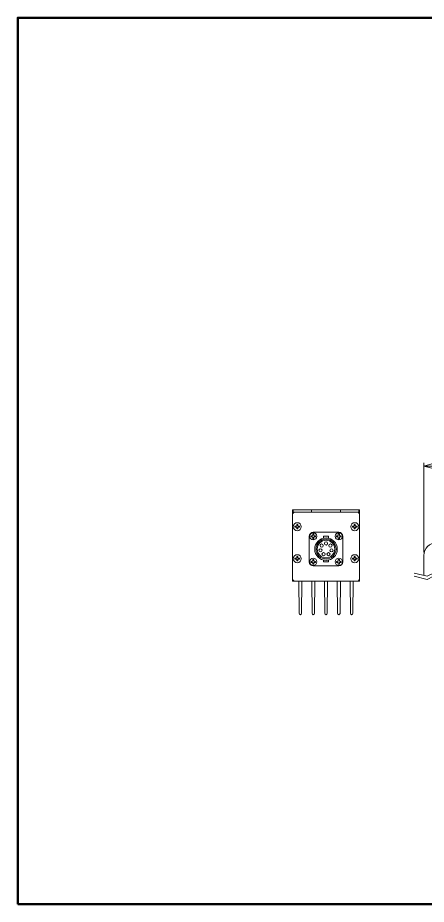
# Model space of a CAD drawing. Header units: millimetres. Extents: x 8 to 774, y 1 to 562.
# Drawn here: x 8 to 263, y 8 to 562 of the extents above; entities that cross this region are included whole.
import ezdxf

# ---------------------------------------------------------------- set-up
doc = ezdxf.new("R2010")
doc.units = ezdxf.units.MM
doc.layers.get('0').update_dxf_attribs({"lineweight": 9})
doc.layers.get('Defpoints').update_dxf_attribs({"lineweight": 9})
for name, color, linetype, lineweight in [('2KD_寸法1', 7, 'Continuous', 15), ('2KD_寸法１', 7, 'Continuous', 15), ('2KD_寸法１ @ 2', 7, 'Continuous', 15), ('AUX', 7, 'Continuous', 40)]:
    doc.layers.add(name, color=color, linetype=linetype, lineweight=lineweight)
doc.styles.get("Standard").update_dxf_attribs({"font": 'simplex.shx', "width": 0.8, "bigfont": 'extfont.shx'})
doc.dimstyles.new('KD-STD', dxfattribs={"dimscale": 0, "dimtxt": 2.5, "dimasz": 2.5, "dimexe": 1, "dimexo": 1, "dimgap": 1, "dimtad": 1, "dimdsep": 46, "dimtxsty": 'Standard', "dimblk": 'OPEN30', "dimcen": 0, "dimadec": 0, "dimazin": 0, "dimtfac": 1, "dimtmove": 0, "dimatfit": 3, "dimldrblk": 'OPEN30', "dimfxl": 1, "dimtfill": 1, "dimtolj": 1, "dimtzin": 0, "dimlwd": 15, "dimlwe": 15, "dimarcsym": 0})

# ---------------------------------------------------------------- blocks, each defined once
blk = doc.blocks.new('_Open30')
at = {"lineweight": -2}
for p, q in [((-1, 0.27), (0, 0)), ((0, 0), (-1, -0.27)), ((0, 0), (-1, 0))]:
    blk.add_line(p, q, dxfattribs=at)
blk = doc.blocks.new('*D37')
at = {"layer": '2KD_寸法１', "color": 0, "lineweight": 15}
for p, q in [((261.93, 227.96), (261.93, 283.87)), ((331.93, 256.56), (331.93, 283.87)), ((326.93, 281.87), (266.93, 281.87))]:
    blk.add_line(p, q, dxfattribs=at)
at = {"layer": 'Defpoints', "color": 0}
for p in [(261.93, 281.87), (331.93, 254.56), (261.93, 225.96)]:
    blk.add_point(p, dxfattribs=at)
at = {"layer": '2KD_寸法１', "color": 0, "lineweight": 15, "xscale": 5, "yscale": 5, "zscale": 5, "rotation": 180}
blk.add_blockref('_Open30', (261.93, 281.87), dxfattribs=at)
at = {"layer": '2KD_寸法１', "color": 0, "lineweight": 15, "xscale": 5, "yscale": 5, "zscale": 5}
blk.add_blockref('_Open30', (331.93, 281.87), dxfattribs=at)
at = {"layer": '2KD_寸法１', "color": 0, "insert": (296.93, 286.37), "char_height": 5, "attachment_point": 5, "bg_fill": 3, "box_fill_scale": 1.1, "bg_fill_color": 9, "bg_fill_true_color": 13158600, "bg_fill_transparency": 4391398}
blk.add_mtext('\\A1;MAX75', dxfattribs=at)
blk = doc.blocks.new('A$C42D4468F')
for p, q in [((-21, 0), (21, 0)), ((-21, -1.6), (-21, 0)), ((-20.5, 0), (-20.5, -1.6)), ((-9, 0), (9, 0)), ((-9, -1.6), (-9, 0)), ((9, 0), (9, -1.6)), ((20.5, 0), (20.5, -1.6)), ((21, 0), (21, -1.6)), ((-21, -2.6), (-20, -1.6)), ((21, -1.6), (-21, -1.6)), ((-21, -1.6), (-21, -2.6)), ((-21, -2.6), (-21, -43.6)), ((20, -1.6), (-20, -1.6)), ((9, -1.6), (-9, -1.6)), ((20, -1.6), (21, -2.6)), ((21, -2.6), (21, -1.6)), ((21, -43.6), (21, -2.6)), ((-19.4, -10.2889), (-19.4, -10.9111)), ((-18.7778, -10.2889), (-19.4, -10.2889)), ((-19.4, -10.9111), (-18.7778, -10.9111)), ((-18.3111, -9.8222), (-18.3111, -9.2)), ((-18.3111, -9.2), (-17.6889, -9.2)), ((-17.6889, -9.2), (-17.6889, -9.8222)), ((-17.2222, -10.2889), (-16.6, -10.2889)), ((-16.6, -10.9111), (-17.2222, -10.9111)), ((-16.6, -10.2889), (-16.6, -10.9111)), ((16.6, -10.2889), (16.6, -10.9111)), ((17.2222, -10.2889), (16.6, -10.2889)), ((16.6, -10.9111), (17.2222, -10.9111)), ((17.6889, -9.8222), (17.6889, -9.2)), ((17.6889, -9.2), (18.3111, -9.2)), ((18.3111, -9.2), (18.3111, -9.8222)), ((18.7778, -10.2889), (19.4, -10.2889)), ((19.4, -10.9111), (18.7778, -10.9111)), ((19.4, -10.2889), (19.4, -10.9111)), ((-18.3111, -11.3778), (-18.3111, -12)), ((-17.6889, -12), (-18.3111, -12)), ((-17.6889, -11.3778), (-17.6889, -12)), ((-10.5, -16.6), (-10.5, -32.6)), ((-9.5, -16.2667), (-9.5, -16.9333)), ((-8.8333, -16.2667), (-9.5, -16.2667)), ((-8.3333, -15.1), (-7.6667, -15.1)), ((-8.3333, -15.7667), (-8.3333, -15.1)), ((8, -14.1), (-8, -14.1)), ((-7.6667, -15.1), (-7.6667, -15.7667)), ((-7.1667, -16.2667), (-6.5, -16.2667)), ((-6.5, -16.2667), (-6.5, -16.9333)), ((-1.5, -16.6), (1.5, -16.6)), ((-1.5, -17.7), (-1.5, -16.6)), ((1.5, -17.7), (1.5, -16.6)), ((6.5, -16.2667), (6.5, -16.9333)), ((7.1667, -16.2667), (6.5, -16.2667)), ((7.6667, -15.1), (8.3333, -15.1)), ((7.6667, -15.7667), (7.6667, -15.1)), ((8.3333, -15.1), (8.3333, -15.7667)), ((8.8333, -16.2667), (9.5, -16.2667)), ((9.5, -16.2667), (9.5, -16.9333)), ((10.5, -32.6), (10.5, -16.6)), ((17.6889, -11.3778), (17.6889, -12)), ((18.3111, -12), (17.6889, -12)), ((18.3111, -11.3778), (18.3111, -12)), ((-9.5, -16.9333), (-8.8333, -16.9333)), ((-8.3333, -17.4333), (-8.3333, -18.1)), ((-7.6667, -18.1), (-8.3333, -18.1)), ((-7.6667, -17.4333), (-7.6667, -18.1)), ((-6.5, -16.9333), (-7.1667, -16.9333)), ((6.5, -16.9333), (7.1667, -16.9333)), ((7.6667, -17.4333), (7.6667, -18.1)), ((8.3333, -18.1), (7.6667, -18.1)), ((8.3333, -17.4333), (8.3333, -18.1)), ((9.5, -16.9333), (8.8333, -16.9333)), ((-19.4, -30.2889), (-19.4, -30.9111)), ((-18.7778, -30.2889), (-19.4, -30.2889)), ((-19.4, -30.9111), (-18.7778, -30.9111)), ((-18.3111, -29.8222), (-18.3111, -29.2)), ((-18.3111, -29.2), (-17.6889, -29.2)), ((-18.3111, -31.3778), (-18.3111, -32)), ((-17.6889, -32), (-18.3111, -32)), ((-17.6889, -29.2), (-17.6889, -29.8222)), ((-17.6889, -31.3778), (-17.6889, -32)), ((-17.2222, -30.2889), (-16.6, -30.2889)), ((-16.6, -30.9111), (-17.2222, -30.9111)), ((-16.6, -30.2889), (-16.6, -30.9111)), ((-9.5, -32.2667), (-9.5, -32.9333)), ((-8.8333, -32.2667), (-9.5, -32.2667)), ((-9.5, -32.9333), (-8.8333, -32.9333)), ((-8.3333, -31.1), (-7.6667, -31.1)), ((-8.3333, -31.7667), (-8.3333, -31.1)), ((-7.6667, -31.1), (-7.6667, -31.7667)), ((-7.1667, -32.2667), (-6.5, -32.2667)), ((-6.5, -32.9333), (-7.1667, -32.9333)), ((-6.5, -32.2667), (-6.5, -32.9333)), ((-1.5, -31.5), (-1.5, -32.6)), ((1.5, -32.6), (-1.5, -32.6)), ((1.5, -31.5), (1.5, -32.6)), ((6.5, -32.2667), (6.5, -32.9333)), ((7.1667, -32.2667), (6.5, -32.2667)), ((6.5, -32.9333), (7.1667, -32.9333)), ((7.6667, -31.1), (8.3333, -31.1)), ((7.6667, -31.7667), (7.6667, -31.1)), ((8.3333, -31.1), (8.3333, -31.7667)), ((8.8333, -32.2667), (9.5, -32.2667)), ((9.5, -32.9333), (8.8333, -32.9333)), ((9.5, -32.2667), (9.5, -32.9333)), ((16.6, -30.2889), (16.6, -30.9111)), ((17.2222, -30.2889), (16.6, -30.2889)), ((16.6, -30.9111), (17.2222, -30.9111)), ((17.6889, -29.8222), (17.6889, -29.2)), ((17.6889, -29.2), (18.3111, -29.2)), ((17.6889, -31.3778), (17.6889, -32)), ((18.3111, -32), (17.6889, -32)), ((18.3111, -29.2), (18.3111, -29.8222)), ((18.3111, -31.3778), (18.3111, -32)), ((18.7778, -30.2889), (19.4, -30.2889)), ((19.4, -30.9111), (18.7778, -30.9111)), ((19.4, -30.2889), (19.4, -30.9111)), ((-8.3333, -33.4333), (-8.3333, -34.1)), ((-7.6667, -34.1), (-8.3333, -34.1)), ((-8, -35.1), (8, -35.1)), ((-7.6667, -33.4333), (-7.6667, -34.1)), ((7.6667, -33.4333), (7.6667, -34.1)), ((8.3333, -34.1), (7.6667, -34.1)), ((8.3333, -33.4333), (8.3333, -34.1)), ((-21, -43.6), (-20, -44.6)), ((-21, -43.6), (-21, -44.6)), ((20, -44.6), (21, -43.6)), ((21, -44.6), (21, -43.6)), ((-20, -44.6), (-21, -44.6)), ((-20, -44.6), (20, -44.6)), ((-16.9581, -44.5998), (-16.75, -64.85)), ((-15.0419, -44.5998), (-15.25, -64.85)), ((-8.9581, -44.5998), (-8.75, -64.85)), ((-7.0419, -44.5998), (-7.25, -64.85)), ((-0.9581, -44.5998), (-0.75, -64.85)), ((0.9581, -44.5998), (0.75, -64.85)), ((7.0419, -44.5998), (7.25, -64.85)), ((8.9581, -44.5998), (8.75, -64.85)), ((15.0419, -44.5998), (15.25, -64.85)), ((16.9581, -44.6001), (16.75, -64.85)), ((20, -44.6), (21, -44.6))]:
    blk.add_line(p, q)
for points in [[(-18.7778, -10.2889), (-18.6967, -10.2818), (-18.6182, -10.2607), (-18.5444, -10.2264), (-18.4778, -10.1797), (-18.4203, -10.1222), (-18.3736, -10.0556), (-18.3393, -9.9818), (-18.3182, -9.9033), (-18.3111, -9.8222)], [(-18.3111, -11.3778), (-18.3182, -11.2967), (-18.3393, -11.2182), (-18.3736, -11.1444), (-18.4203, -11.0778), (-18.4778, -11.0203), (-18.5444, -10.9736), (-18.6182, -10.9393), (-18.6967, -10.9182), (-18.7778, -10.9111)], [(-17.6889, -9.8222), (-17.6818, -9.9033), (-17.6607, -9.9818), (-17.6264, -10.0556), (-17.5797, -10.1222), (-17.5222, -10.1797), (-17.4556, -10.2264), (-17.3818, -10.2607), (-17.3033, -10.2818), (-17.2222, -10.2889)], [(-17.2222, -10.9111), (-17.3033, -10.9182), (-17.3818, -10.9393), (-17.4556, -10.9736), (-17.5222, -11.0203), (-17.5797, -11.0778), (-17.6264, -11.1444), (-17.6607, -11.2182), (-17.6818, -11.2967), (-17.6889, -11.3778)], [(17.2222, -10.2889), (17.3033, -10.2818), (17.3818, -10.2607), (17.4556, -10.2264), (17.5222, -10.1797), (17.5797, -10.1222), (17.6264, -10.0556), (17.6607, -9.9818), (17.6818, -9.9033), (17.6889, -9.8222)], [(17.6889, -11.3778), (17.6818, -11.2967), (17.6607, -11.2182), (17.6264, -11.1444), (17.5797, -11.0778), (17.5222, -11.0203), (17.4556, -10.9736), (17.3818, -10.9393), (17.3033, -10.9182), (17.2222, -10.9111)], [(18.3111, -9.8222), (18.3182, -9.9033), (18.3393, -9.9818), (18.3736, -10.0556), (18.4203, -10.1222), (18.4778, -10.1797), (18.5444, -10.2264), (18.6182, -10.2607), (18.6967, -10.2818), (18.7778, -10.2889)], [(18.7778, -10.9111), (18.6967, -10.9182), (18.6182, -10.9393), (18.5444, -10.9736), (18.4778, -11.0203), (18.4203, -11.0778), (18.3736, -11.1444), (18.3393, -11.2182), (18.3182, -11.2967), (18.3111, -11.3778)], [(-8.8333, -16.2667), (-8.7465, -16.2591), (-8.6623, -16.2365), (-8.5833, -16.1997), (-8.5119, -16.1497), (-8.4503, -16.0881), (-8.4003, -16.0167), (-8.3635, -15.9377), (-8.3409, -15.8535), (-8.3333, -15.7667)], [(-7.6667, -15.7667), (-7.6591, -15.8535), (-7.6365, -15.9377), (-7.5997, -16.0167), (-7.5497, -16.0881), (-7.4881, -16.1497), (-7.4167, -16.1997), (-7.3377, -16.2365), (-7.2535, -16.2591), (-7.1667, -16.2667)], [(7.1667, -16.2667), (7.2535, -16.2591), (7.3377, -16.2365), (7.4167, -16.1997), (7.4881, -16.1497), (7.5497, -16.0881), (7.5997, -16.0167), (7.6365, -15.9377), (7.6591, -15.8535), (7.6667, -15.7667)], [(8.3333, -15.7667), (8.3409, -15.8535), (8.3635, -15.9377), (8.4003, -16.0167), (8.4503, -16.0881), (8.5119, -16.1497), (8.5833, -16.1997), (8.6623, -16.2365), (8.7465, -16.2591), (8.8333, -16.2667)], [(-8.3333, -17.4333), (-8.3409, -17.3465), (-8.3635, -17.2623), (-8.4003, -17.1833), (-8.4503, -17.1119), (-8.5119, -17.0503), (-8.5833, -17.0003), (-8.6623, -16.9635), (-8.7465, -16.9409), (-8.8333, -16.9333)], [(-7.1667, -16.9333), (-7.2535, -16.9409), (-7.3377, -16.9635), (-7.4167, -17.0003), (-7.4881, -17.0503), (-7.5497, -17.1119), (-7.5997, -17.1833), (-7.6365, -17.2623), (-7.6591, -17.3465), (-7.6667, -17.4333)], [(7.6667, -17.4333), (7.6591, -17.3465), (7.6365, -17.2623), (7.5997, -17.1833), (7.5497, -17.1119), (7.4881, -17.0503), (7.4167, -17.0003), (7.3377, -16.9635), (7.2535, -16.9409), (7.1667, -16.9333)], [(8.8333, -16.9333), (8.7465, -16.9409), (8.6623, -16.9635), (8.5833, -17.0003), (8.5119, -17.0503), (8.4503, -17.1119), (8.4003, -17.1833), (8.3635, -17.2623), (8.3409, -17.3465), (8.3333, -17.4333)], [(-18.7778, -30.2889), (-18.6967, -30.2818), (-18.6182, -30.2607), (-18.5444, -30.2264), (-18.4778, -30.1797), (-18.4203, -30.1222), (-18.3736, -30.0556), (-18.3393, -29.9818), (-18.3182, -29.9033), (-18.3111, -29.8222)], [(-18.3111, -31.3778), (-18.3182, -31.2967), (-18.3393, -31.2182), (-18.3736, -31.1444), (-18.4203, -31.0778), (-18.4778, -31.0203), (-18.5444, -30.9736), (-18.6182, -30.9393), (-18.6967, -30.9182), (-18.7778, -30.9111)], [(-17.6889, -29.8222), (-17.6818, -29.9033), (-17.6607, -29.9818), (-17.6264, -30.0556), (-17.5797, -30.1222), (-17.5222, -30.1797), (-17.4556, -30.2264), (-17.3818, -30.2607), (-17.3033, -30.2818), (-17.2222, -30.2889)], [(-17.2222, -30.9111), (-17.3033, -30.9182), (-17.3818, -30.9393), (-17.4556, -30.9736), (-17.5222, -31.0203), (-17.5797, -31.0778), (-17.6264, -31.1444), (-17.6607, -31.2182), (-17.6818, -31.2967), (-17.6889, -31.3778)], [(-8.8333, -32.2667), (-8.7465, -32.2591), (-8.6623, -32.2365), (-8.5833, -32.1997), (-8.5119, -32.1497), (-8.4503, -32.0881), (-8.4003, -32.0167), (-8.3635, -31.9377), (-8.3409, -31.8535), (-8.3333, -31.7667)], [(-8.3333, -33.4333), (-8.3409, -33.3465), (-8.3635, -33.2623), (-8.4003, -33.1833), (-8.4503, -33.1119), (-8.5119, -33.0503), (-8.5833, -33.0003), (-8.6623, -32.9635), (-8.7465, -32.9409), (-8.8333, -32.9333)], [(-7.6667, -31.7667), (-7.6591, -31.8535), (-7.6365, -31.9377), (-7.5997, -32.0167), (-7.5497, -32.0881), (-7.4881, -32.1497), (-7.4167, -32.1997), (-7.3377, -32.2365), (-7.2535, -32.2591), (-7.1667, -32.2667)], [(-7.1667, -32.9333), (-7.2535, -32.9409), (-7.3377, -32.9635), (-7.4167, -33.0003), (-7.4881, -33.0503), (-7.5497, -33.1119), (-7.5997, -33.1833), (-7.6365, -33.2623), (-7.6591, -33.3465), (-7.6667, -33.4333)], [(7.1667, -32.2667), (7.2535, -32.2591), (7.3377, -32.2365), (7.4167, -32.1997), (7.4881, -32.1497), (7.5497, -32.0881), (7.5997, -32.0167), (7.6365, -31.9377), (7.6591, -31.8535), (7.6667, -31.7667)], [(7.6667, -33.4333), (7.6591, -33.3465), (7.6365, -33.2623), (7.5997, -33.1833), (7.5497, -33.1119), (7.4881, -33.0503), (7.4167, -33.0003), (7.3377, -32.9635), (7.2535, -32.9409), (7.1667, -32.9333)], [(8.3333, -31.7667), (8.3409, -31.8535), (8.3635, -31.9377), (8.4003, -32.0167), (8.4503, -32.0881), (8.5119, -32.1497), (8.5833, -32.1997), (8.6623, -32.2365), (8.7465, -32.2591), (8.8333, -32.2667)], [(8.8333, -32.9333), (8.7465, -32.9409), (8.6623, -32.9635), (8.5833, -33.0003), (8.5119, -33.0503), (8.4503, -33.1119), (8.4003, -33.1833), (8.3635, -33.2623), (8.3409, -33.3465), (8.3333, -33.4333)], [(17.2222, -30.2889), (17.3033, -30.2818), (17.3818, -30.2607), (17.4556, -30.2264), (17.5222, -30.1797), (17.5797, -30.1222), (17.6264, -30.0556), (17.6607, -29.9818), (17.6818, -29.9033), (17.6889, -29.8222)], [(17.6889, -31.3778), (17.6818, -31.2967), (17.6607, -31.2182), (17.6264, -31.1444), (17.5797, -31.0778), (17.5222, -31.0203), (17.4556, -30.9736), (17.3818, -30.9393), (17.3033, -30.9182), (17.2222, -30.9111)], [(18.3111, -29.8222), (18.3182, -29.9033), (18.3393, -29.9818), (18.3736, -30.0556), (18.4203, -30.1222), (18.4778, -30.1797), (18.5444, -30.2264), (18.6182, -30.2607), (18.6967, -30.2818), (18.7778, -30.2889)], [(18.7778, -30.9111), (18.6967, -30.9182), (18.6182, -30.9393), (18.5444, -30.9736), (18.4778, -31.0203), (18.4203, -31.0778), (18.3736, -31.1444), (18.3393, -31.2182), (18.3182, -31.2967), (18.3111, -31.3778)]]:
    blk.add_lwpolyline(points)
for centre, radius in [((-18, -10.6), 2.5), ((18, -10.6), 2.5), ((-8, -16.6), 2.25), ((8, -16.6), 2.25), ((0, -24.6), 7.05), ((0, -24.6), 6.25), ((0, -24.6), 5.5), ((-2.7631, -22.3942), 1), ((0, -21.0644), 1), ((0, -21.0644), 1), ((2.7708, -22.4039), 1), ((-3.4478, -25.3833), 1), ((-1.5388, -27.7832), 1), ((1.5277, -27.7885), 1), ((3.445, -25.3953), 1), ((-18, -30.6), 2.5), ((-8, -32.6), 2.25), ((8, -32.6), 2.25), ((18, -30.6), 2.5)]:
    blk.add_circle(centre, radius)
for centre, radius, start, end in [((-8, -16.6), 2.5, 90, 180), ((8, -16.6), 2.5, 0, 90), ((-8, -32.6), 2.5, 180, 270), ((8, -32.6), 2.5, 270, 0), ((-16, -64.85), 0.75, 180, 0), ((-8, -64.85), 0.75, 180, 0), ((0, -64.85), 0.75, 180, 0), ((8, -64.85), 0.75, 180, 0), ((16, -64.85), 0.75, 180, 0)]:
    blk.add_arc(centre, radius, start, end)
blk = doc.blocks.new('A$C6224417A')
at = {"layer": '2KD_寸法1'}
for p, q in [((4, 0), (4, 8)), ((0, 4), (8, 4))]:
    blk.add_line(p, q, dxfattribs=at)
blk = doc.blocks.new('A$C5FB23B9D')
for p, q in [((-2, 64), (-2, 65.6)), ((-2, 65.6), (212, 65.6)), ((-2, 64), (0, 64)), ((-2, 64), (-2, 21)), ((212, 64), (-2, 64)), ((-2, 63), (0, 63)), ((-1.5, 65.6), (-1.5, 64)), ((0, 63), (1, 64)), ((0, 62), (0, 64)), ((0, 63), (0, 22)), ((0, 21), (0, 62)), ((209, 64), (1, 64)), ((22, 64), (22, 65.6)), ((22, 65.6), (208, 65.6)), ((208, 64), (22, 64)), ((208, 65.6), (208, 64)), ((209, 64), (210, 63)), ((210, 64), (212, 64)), ((210, 64), (210, 21)), ((210, 22), (210, 63)), ((210, 63), (212, 63)), ((211.5, 65.6), (211.5, 64)), ((212, 65.6), (212, 64)), ((212, 62), (212, 64)), ((212, 21), (212, 62)), ((-14, 49), (-13, 50)), ((-13, 50), (-13, 32)), ((-13, 50), (-5, 50)), ((-5, 50), (-5, 32)), ((-3.5, 51.5), (-3.5, 30.5)), ((-2, 51.5), (-3.5, 51.5)), ((-2, 30.5), (-2, 51.5)), ((-64, 45), (-45, 45)), ((-45, 36), (-45, 46)), ((-40, 46), (-39, 46)), ((-40, 36), (-40, 46)), ((-39, 46), (-39, 36)), ((-37, 48), (-14, 49)), ((-14, 49), (-14, 33)), ((-13, 49.5), (-5, 49.5)), ((-13, 49), (-5, 49)), ((-13, 48), (-5, 48)), ((-13, 47), (-9, 47)), ((-13, 46), (-9, 46)), ((-13, 45), (-9, 45)), ((-12.5, 48.05), (-3.5, 48.05)), ((-12.5, 48.05), (-12.5, 33.95)), ((-9.5, 48.05), (-9.5, 49)), ((-9.5, 49), (-7.5, 49)), ((-9, 43), (-9, 46)), ((-7.5, 48.05), (-7.5, 49)), ((-7, 47), (-5, 47)), ((-7, 46), (-7, 44)), ((-7, 46), (-5, 46)), ((-7, 45), (-5, 45)), ((-4, 46.9), (-5, 46.9)), ((-5, 46.9), (-5, 35.1)), ((-4, 46.9), (-4, 35.1)), ((39.6889, 44.7778), (39.6889, 45.4)), ((39.6889, 45.4), (40.3111, 45.4)), ((40.3111, 45.4), (40.3111, 44.7778)), ((79.6889, 44.7778), (79.6889, 45.4)), ((79.6889, 45.4), (80.3111, 45.4)), ((80.3111, 45.4), (80.3111, 44.7778)), ((149.6889, 44.7778), (149.6889, 45.4)), ((149.6889, 45.4), (150.3111, 45.4)), ((150.3111, 45.4), (150.3111, 44.7778)), ((189.6889, 44.7778), (189.6889, 45.4)), ((189.6889, 45.4), (190.3111, 45.4)), ((190.3111, 45.4), (190.3111, 44.7778)), ((-13, 44), (-9, 44)), ((-13, 43), (-9, 43)), ((-13, 42), (-8.5, 42)), ((-13, 41), (-5, 41)), ((-13, 40), (-5, 40)), ((-13, 39), (-5, 39)), ((-5, 42.2), (-8, 42.2)), ((-8, 42), (-5, 42)), ((-5, 44), (-7, 44)), ((38.6, 44.3111), (38.6, 43.6889)), ((39.2222, 44.3111), (38.6, 44.3111)), ((38.6, 43.6889), (39.2222, 43.6889)), ((39.6889, 43.2222), (39.6889, 42.6)), ((40.3111, 42.6), (39.6889, 42.6)), ((40.3111, 43.2222), (40.3111, 42.6)), ((40.7778, 44.3111), (41.4, 44.3111)), ((41.4, 43.6889), (40.7778, 43.6889)), ((41.4, 44.3111), (41.4, 43.6889)), ((78.6, 44.3111), (78.6, 43.6889)), ((79.2222, 44.3111), (78.6, 44.3111)), ((78.6, 43.6889), (79.2222, 43.6889)), ((79.6889, 43.2222), (79.6889, 42.6)), ((80.3111, 42.6), (79.6889, 42.6)), ((80.3111, 43.2222), (80.3111, 42.6)), ((80.7778, 44.3111), (81.4, 44.3111)), ((81.4, 43.6889), (80.7778, 43.6889)), ((81.4, 44.3111), (81.4, 43.6889)), ((148.6, 44.3111), (148.6, 43.6889)), ((149.2222, 44.3111), (148.6, 44.3111)), ((148.6, 43.6889), (149.2222, 43.6889)), ((149.6889, 43.2222), (149.6889, 42.6)), ((150.3111, 42.6), (149.6889, 42.6)), ((150.3111, 43.2222), (150.3111, 42.6)), ((150.7778, 44.3111), (151.4, 44.3111)), ((151.4, 43.6889), (150.7778, 43.6889)), ((151.4, 44.3111), (151.4, 43.6889)), ((188.6, 44.3111), (188.6, 43.6889)), ((189.2222, 44.3111), (188.6, 44.3111)), ((188.6, 43.6889), (189.2222, 43.6889)), ((189.6889, 43.2222), (189.6889, 42.6)), ((190.3111, 42.6), (189.6889, 42.6)), ((190.3111, 43.2222), (190.3111, 42.6)), ((190.7778, 44.3111), (191.4, 44.3111)), ((191.4, 43.6889), (190.7778, 43.6889)), ((191.4, 44.3111), (191.4, 43.6889)), ((-72, 37), (-72, 25)), ((-64, 34), (-64, 26)), ((-45, 37), (-61, 37)), ((-39, 36), (-40, 36)), ((-14, 33), (-37, 34)), ((-13, 38), (-5, 38)), ((-13, 37), (-5, 37)), ((-13, 36), (-5, 36)), ((-13, 35), (-5, 35)), ((-13, 34), (-5, 34)), ((-12.5, 33.95), (-3.5, 33.95)), ((-9.5, 33), (-9.5, 33.95)), ((-7.5, 33), (-7.5, 33.95)), ((-5, 35.1), (-4, 35.1)), ((-13, 32), (-14, 33)), ((-13, 33), (-5, 33)), ((-13, 32.5), (-5, 32.5)), ((-13, 32), (-5, 32)), ((-9.5, 33), (-7.5, 33)), ((-3.5, 30.5), (-2, 30.5)), ((13.6, 27.8111), (13.6, 27.1889)), ((14.2222, 27.8111), (13.6, 27.8111)), ((14.6889, 28.2778), (14.6889, 28.9)), ((14.6889, 28.9), (15.3111, 28.9)), ((15.3111, 28.9), (15.3111, 28.2778)), ((15.7778, 27.8111), (16.4, 27.8111)), ((16.4, 27.8111), (16.4, 27.1889)), ((103.6, 27.8111), (103.6, 27.1889)), ((104.2222, 27.8111), (103.6, 27.8111)), ((104.6889, 28.2778), (104.6889, 28.9)), ((104.6889, 28.9), (105.3111, 28.9)), ((105.3111, 28.9), (105.3111, 28.2778)), ((105.7778, 27.8111), (106.4, 27.8111)), ((106.4, 27.8111), (106.4, 27.1889)), ((193.6, 27.8111), (193.6, 27.1889)), ((194.2222, 27.8111), (193.6, 27.8111)), ((194.6889, 28.2778), (194.6889, 28.9)), ((194.6889, 28.9), (195.3111, 28.9)), ((195.3111, 28.9), (195.3111, 28.2778)), ((195.7778, 27.8111), (196.4, 27.8111)), ((196.4, 27.8111), (196.4, 27.1889)), ((-78, 26), (-70, 24)), ((-78, 24), (-70, 22)), ((-70, 24), (-66, 26)), ((-70, 22), (-66, 24)), ((-66, 26), (-58, 24)), ((-66, 24), (-58, 22)), ((13.6, 27.1889), (14.2222, 27.1889)), ((14.6889, 26.7222), (14.6889, 26.1)), ((15.3111, 26.1), (14.6889, 26.1)), ((15.3111, 26.7222), (15.3111, 26.1)), ((16.4, 27.1889), (15.7778, 27.1889)), ((103.6, 27.1889), (104.2222, 27.1889)), ((104.6889, 26.7222), (104.6889, 26.1)), ((105.3111, 26.1), (104.6889, 26.1)), ((105.3111, 26.7222), (105.3111, 26.1)), ((106.4, 27.1889), (105.7778, 27.1889)), ((193.6, 27.1889), (194.2222, 27.1889)), ((194.6889, 26.7222), (194.6889, 26.1)), ((195.3111, 26.1), (194.6889, 26.1)), ((195.3111, 26.7222), (195.3111, 26.1)), ((196.4, 27.1889), (195.7778, 27.1889)), ((-2, 22.1), (-2, 21.1)), ((-2, 22.1), (-1, 21.1)), ((-2, 22), (0, 22)), ((-2, 21.1), (-1, 21.1)), ((-2, 21), (0, 21)), ((0, 22), (1, 21)), ((1, 21), (209, 21)), ((209, 21), (210, 22)), ((210, 22), (212, 22)), ((210, 21), (212, 21))]:
    blk.add_line(p, q)
for points in [[(39.2222, 44.3111), (39.3033, 44.3182), (39.3818, 44.3393), (39.4556, 44.3736), (39.5222, 44.4203), (39.5797, 44.4778), (39.6264, 44.5444), (39.6607, 44.6182), (39.6818, 44.6967), (39.6889, 44.7778)], [(40.3111, 44.7778), (40.3182, 44.6967), (40.3393, 44.6182), (40.3736, 44.5444), (40.4203, 44.4778), (40.4778, 44.4203), (40.5444, 44.3736), (40.6182, 44.3393), (40.6967, 44.3182), (40.7778, 44.3111)], [(79.2222, 44.3111), (79.3033, 44.3182), (79.3818, 44.3393), (79.4556, 44.3736), (79.5222, 44.4203), (79.5797, 44.4778), (79.6264, 44.5444), (79.6607, 44.6182), (79.6818, 44.6967), (79.6889, 44.7778)], [(80.3111, 44.7778), (80.3182, 44.6967), (80.3393, 44.6182), (80.3736, 44.5444), (80.4203, 44.4778), (80.4778, 44.4203), (80.5444, 44.3736), (80.6182, 44.3393), (80.6967, 44.3182), (80.7778, 44.3111)], [(149.2222, 44.3111), (149.3033, 44.3182), (149.3818, 44.3393), (149.4556, 44.3736), (149.5222, 44.4203), (149.5797, 44.4778), (149.6264, 44.5444), (149.6607, 44.6182), (149.6818, 44.6967), (149.6889, 44.7778)], [(150.3111, 44.7778), (150.3182, 44.6967), (150.3393, 44.6182), (150.3736, 44.5444), (150.4203, 44.4778), (150.4778, 44.4203), (150.5444, 44.3736), (150.6182, 44.3393), (150.6967, 44.3182), (150.7778, 44.3111)], [(189.2222, 44.3111), (189.3033, 44.3182), (189.3818, 44.3393), (189.4556, 44.3736), (189.5222, 44.4203), (189.5797, 44.4778), (189.6264, 44.5444), (189.6607, 44.6182), (189.6818, 44.6967), (189.6889, 44.7778)], [(190.3111, 44.7778), (190.3182, 44.6967), (190.3393, 44.6182), (190.3736, 44.5444), (190.4203, 44.4778), (190.4778, 44.4203), (190.5444, 44.3736), (190.6182, 44.3393), (190.6967, 44.3182), (190.7778, 44.3111)], [(39.6889, 43.2222), (39.6818, 43.3033), (39.6607, 43.3818), (39.6264, 43.4556), (39.5797, 43.5222), (39.5222, 43.5797), (39.4556, 43.6264), (39.3818, 43.6607), (39.3033, 43.6818), (39.2222, 43.6889)], [(40.7778, 43.6889), (40.6967, 43.6818), (40.6182, 43.6607), (40.5444, 43.6264), (40.4778, 43.5797), (40.4203, 43.5222), (40.3736, 43.4556), (40.3393, 43.3818), (40.3182, 43.3033), (40.3111, 43.2222)], [(79.6889, 43.2222), (79.6818, 43.3033), (79.6607, 43.3818), (79.6264, 43.4556), (79.5797, 43.5222), (79.5222, 43.5797), (79.4556, 43.6264), (79.3818, 43.6607), (79.3033, 43.6818), (79.2222, 43.6889)], [(80.7778, 43.6889), (80.6967, 43.6818), (80.6182, 43.6607), (80.5444, 43.6264), (80.4778, 43.5797), (80.4203, 43.5222), (80.3736, 43.4556), (80.3393, 43.3818), (80.3182, 43.3033), (80.3111, 43.2222)], [(149.6889, 43.2222), (149.6818, 43.3033), (149.6607, 43.3818), (149.6264, 43.4556), (149.5797, 43.5222), (149.5222, 43.5797), (149.4556, 43.6264), (149.3818, 43.6607), (149.3033, 43.6818), (149.2222, 43.6889)], [(150.7778, 43.6889), (150.6967, 43.6818), (150.6182, 43.6607), (150.5444, 43.6264), (150.4778, 43.5797), (150.4203, 43.5222), (150.3736, 43.4556), (150.3393, 43.3818), (150.3182, 43.3033), (150.3111, 43.2222)], [(189.6889, 43.2222), (189.6818, 43.3033), (189.6607, 43.3818), (189.6264, 43.4556), (189.5797, 43.5222), (189.5222, 43.5797), (189.4556, 43.6264), (189.3818, 43.6607), (189.3033, 43.6818), (189.2222, 43.6889)], [(190.7778, 43.6889), (190.6967, 43.6818), (190.6182, 43.6607), (190.5444, 43.6264), (190.4778, 43.5797), (190.4203, 43.5222), (190.3736, 43.4556), (190.3393, 43.3818), (190.3182, 43.3033), (190.3111, 43.2222)], [(14.2222, 27.8111), (14.3033, 27.8182), (14.3818, 27.8393), (14.4556, 27.8736), (14.5222, 27.9203), (14.5797, 27.9778), (14.6264, 28.0444), (14.6607, 28.1182), (14.6818, 28.1967), (14.6889, 28.2778)], [(15.3111, 28.2778), (15.3182, 28.1967), (15.3393, 28.1182), (15.3736, 28.0444), (15.4203, 27.9778), (15.4778, 27.9203), (15.5444, 27.8736), (15.6182, 27.8393), (15.6967, 27.8182), (15.7778, 27.8111)], [(104.2222, 27.8111), (104.3033, 27.8182), (104.3818, 27.8393), (104.4556, 27.8736), (104.5222, 27.9203), (104.5797, 27.9778), (104.6264, 28.0444), (104.6607, 28.1182), (104.6818, 28.1967), (104.6889, 28.2778)], [(105.3111, 28.2778), (105.3182, 28.1967), (105.3393, 28.1182), (105.3736, 28.0444), (105.4203, 27.9778), (105.4778, 27.9203), (105.5444, 27.8736), (105.6182, 27.8393), (105.6967, 27.8182), (105.7778, 27.8111)], [(194.2222, 27.8111), (194.3033, 27.8182), (194.3818, 27.8393), (194.4556, 27.8736), (194.5222, 27.9203), (194.5797, 27.9778), (194.6264, 28.0444), (194.6607, 28.1182), (194.6818, 28.1967), (194.6889, 28.2778)], [(195.3111, 28.2778), (195.3182, 28.1967), (195.3393, 28.1182), (195.3736, 28.0444), (195.4203, 27.9778), (195.4778, 27.9203), (195.5444, 27.8736), (195.6182, 27.8393), (195.6967, 27.8182), (195.7778, 27.8111)], [(14.6889, 26.7222), (14.6818, 26.8033), (14.6607, 26.8818), (14.6264, 26.9556), (14.5797, 27.0222), (14.5222, 27.0797), (14.4556, 27.1264), (14.3818, 27.1607), (14.3033, 27.1818), (14.2222, 27.1889)], [(15.7778, 27.1889), (15.6967, 27.1818), (15.6182, 27.1607), (15.5444, 27.1264), (15.4778, 27.0797), (15.4203, 27.0222), (15.3736, 26.9556), (15.3393, 26.8818), (15.3182, 26.8033), (15.3111, 26.7222)], [(104.6889, 26.7222), (104.6818, 26.8033), (104.6607, 26.8818), (104.6264, 26.9556), (104.5797, 27.0222), (104.5222, 27.0797), (104.4556, 27.1264), (104.3818, 27.1607), (104.3033, 27.1818), (104.2222, 27.1889)], [(105.7778, 27.1889), (105.6967, 27.1818), (105.6182, 27.1607), (105.5444, 27.1264), (105.4778, 27.0797), (105.4203, 27.0222), (105.3736, 26.9556), (105.3393, 26.8818), (105.3182, 26.8033), (105.3111, 26.7222)], [(194.6889, 26.7222), (194.6818, 26.8033), (194.6607, 26.8818), (194.6264, 26.9556), (194.5797, 27.0222), (194.5222, 27.0797), (194.4556, 27.1264), (194.3818, 27.1607), (194.3033, 27.1818), (194.2222, 27.1889)], [(195.7778, 27.1889), (195.6967, 27.1818), (195.6182, 27.1607), (195.5444, 27.1264), (195.4778, 27.0797), (195.4203, 27.0222), (195.3736, 26.9556), (195.3393, 26.8818), (195.3182, 26.8033), (195.3111, 26.7222)], [(0, 22), (0, 0), (210, 0), (210, 22)]]:
    blk.add_lwpolyline(points)
for centre, radius in [((-42.5, 46), 1.5), ((-8, 45.6), 0.8), ((40, 44), 2.5), ((55, 45.6), 2), ((55, 45.6), 1.6), ((80, 44), 2.5), ((115, 45.6), 2), ((115, 45.6), 1.6), ((150, 44), 2.5), ((175, 45.6), 2), ((175, 45.6), 1.6), ((190, 44), 2.5), ((-17, 41), 1), ((-17, 41), 0.8), ((-42.5, 36), 1.5), ((15, 27.5), 2.5), ((105, 27.5), 2.5), ((195, 27.5), 2.5)]:
    blk.add_circle(centre, radius)
for centre, radius, start, end in [((-64, 37), 8, 90, 180), ((-42.5, 46), 2.5, 0, 180), ((-37, 46), 2, 90, 180), ((-8, 46), 1, 0, 180), ((-8, 43.2), 1, 180, 270), ((-8, 43), 1, 180, 270), ((-61, 34), 3, 90, 180), ((-42.5, 36), 2.5, 180, 0), ((-37, 36), 2, 180, 270)]:
    blk.add_arc(centre, radius, start, end)
for p in [(51, 41.6), (111, 41.6), (171, 41.6)]:
    blk.add_blockref('A$C6224417A', p)

msp = doc.modelspace()

# ---------------------------------------------------------------- linework, layer by layer
at = {"layer": 'AUX', "lineweight": 70}
msp.add_lwpolyline([(8, 8), (774, 8), (774, 562), (8, 562)], close=True, dxfattribs=at)

# ---------------------------------------------------------------- block references
msp.add_blockref('A$C42D4468F', (200.764, 254.562))

# ---------------------------------------------------------------- next in the draw order: dimensions: what is measured, and where the dimension line sits
at = {"layer": '2KD_寸法１ @ 2'}
dim = msp.add_linear_dim(base=(261.932, 281.868), p1=(331.932, 254.562), p2=(261.932, 225.962), text='MAX75', dimstyle='KD-STD', override={"dimscale": 2, "dimtix": 0, "dimtofl": 1, "dimtmove": 0, "dimatfit": 3}, dxfattribs=at)
dim.commit()
dim.dimension.update_dxf_attribs({"geometry": '*D37', "text_midpoint": (296.932, 286.368)})

# ---------------------------------------------------------------- next in the draw order: block references
msp.add_blockref('A$C5FB23B9D', (333.932, 188.962))

doc.saveas('drawing.dxf')
